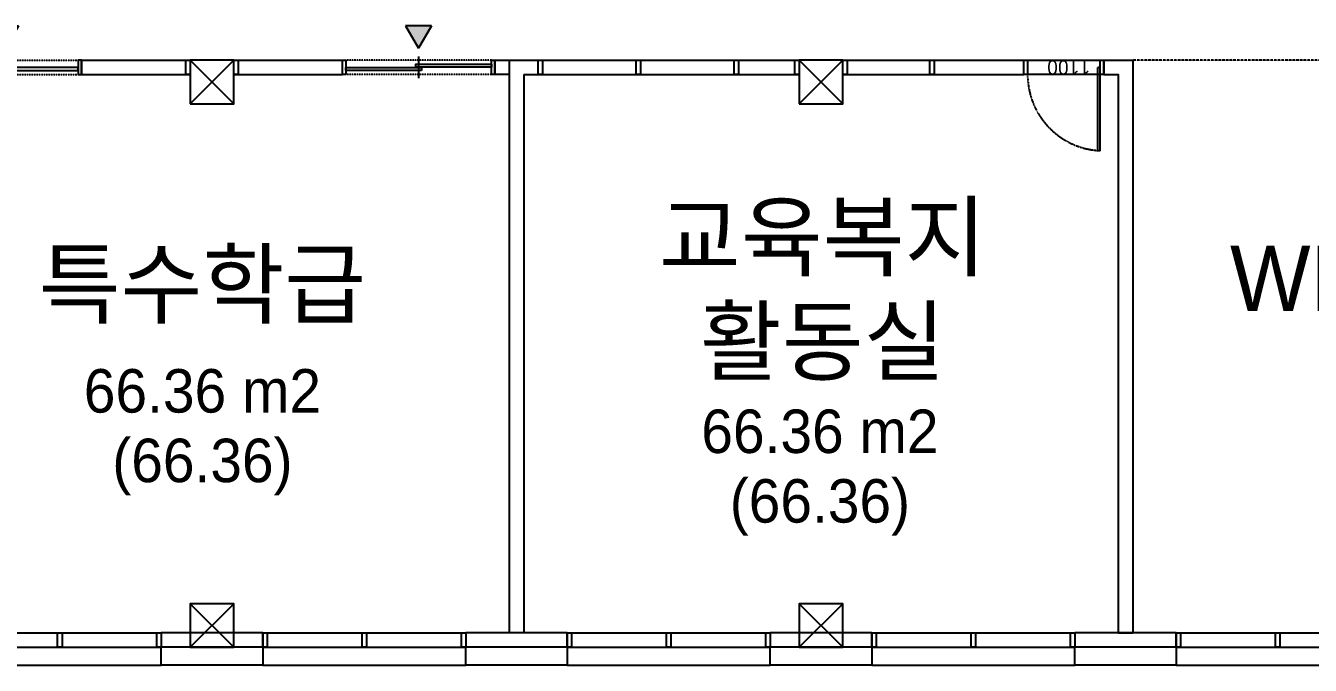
# Model space of a CAD drawing. Header units: millimetres. Extents: x 50157 to 283139, y 29188 to 187058.
# Drawn here: x 143122 to 160843, y 91638 to 100464 of the extents above; entities that cross this region are included whole.
import ezdxf
from ezdxf.enums import TextEntityAlignment as Align

# ---------------------------------------------------------------- set-up
doc = ezdxf.new("R2010")
doc.units = ezdxf.units.MM
doc.linetypes.add('D_HIDDEN', pattern=[0.35, 0.2, -0.15])
doc.linetypes.add('HID', pattern=[2.2, 1.5, -0.7])
doc.layers.get('Defpoints').update_dxf_attribs({"color": 163})
for name, color, linetype in [('A-DOOR', 4, 'Continuous'), ('A-FIN', 6, 'Continuous'), ('A-FIN-GL', 5, 'Continuous'), ('A-FIN-ST', 4, 'Continuous'), ('A-HID2', 7, 'HID'), ('A-RC', 2, 'Continuous'), ('A-WND2', 253, 'Continuous'), ('AA-DWXM-DOOR', 4, 'Continuous'), ('AA-WAXM-CONC', 2, 'Continuous'), ('G-SYM', 7, 'Continuous'), ('G-TEXT1', 3, 'Continuous'), ('G-TEXT2', 7, 'Continuous'), ('H-PAT 8', 8, 'Continuous')]:
    doc.layers.add(name, color=color, linetype=linetype)
doc.layers.add('G-DEF1', color=163, linetype='Continuous', plot=False)
doc.styles.add('LIM_나눔바른고딕_L', font='NanumBarunGothic.ttf')
doc.styles.add('돋움_SEOP_건대특계관숙', font='gulim.ttc', dxfattribs={"width": 0.95})

# ---------------------------------------------------------------- blocks, each defined once
blk = doc.blocks.new('COL')
at = {"layer": 'A-RC'}
blk.add_lwpolyline([(-2370007, 768928), (-2369407, 768928), (-2369407, 769528), (-2370007, 769528)], close=True, dxfattribs=at)
at = {"layer": 'G-DEF1', "flags": 128}
for points in [[(-2370007, 769528), (-2369407, 768928)], [(-2370007, 768928), (-2369407, 769528)]]:
    blk.add_lwpolyline(points, dxfattribs=at)
blk = doc.blocks.new('AXIS-2')
for p in [(-242279.2, -25263.3), (-233879.2, -25263.3), (-242279.2, -32763.3), (-233879.2, -32763.3)]:
    blk.add_blockref('COL', p)
blk = doc.blocks.new('교실문')
at = {"layer": 'G-SYM'}
h = blk.add_hatch(color=256, dxfattribs=at)
h.dxf.hatch_style = 1
h.paths.add_polyline_path([(241522, -220325), (241162, -220325), (241342, -220637)])
blk.add_line((241342, -220751), (241342, -221051))
for points in [[(240292, -221001), (240337, -221001), (240337, -220801), (240292, -220801)], [(242347, -221001), (242392, -221001), (242392, -220801), (242347, -220801)]]:
    blk.add_lwpolyline(points, close=True)
at = {"layer": 'A-FIN-GL', "flags": 128}
for points in [[(240337, -220898), (241382, -220898), (241382, -220858), (240337, -220858)], [(241302, -220944), (242347, -220944), (242347, -220904), (241302, -220904)]]:
    blk.add_lwpolyline(points, close=True, dxfattribs=at)
at = {"layer": 'G-SYM'}
for p, q in [((241162, -220325), (241522, -220325)), ((241162, -220325), (241342, -220637)), ((241522, -220325), (241342, -220637))]:
    blk.add_line(p, q, dxfattribs=at)
at = {"layer": 'H-PAT 8', "linetype": 'D_HIDDEN'}
for p, q in [((240337, -220801), (242347, -220801)), ((240337, -221001), (242347, -221001))]:
    blk.add_line(p, q, dxfattribs=at)
blk = doc.blocks.new('150 프레임 문')
for p, q in [((2463571, -3159342), (2462421, -3159342)), ((2463571, -3159312), (2462521, -3159312))]:
    blk.add_line(p, q)
for points in [[(2462521, -3159312), (2462321, -3159312), (2462321, -3159262), (2462521, -3159262)], [(2462521, -3160362), (2462321, -3160362), (2462321, -3160312), (2462521, -3160312)]]:
    blk.add_lwpolyline(points, close=True)
at = {"layer": 'AA-DWXM-DOOR'}
for p, q in [((2462421, -3159312), (2462421, -3159342)), ((2463571, -3159312), (2463571, -3159342))]:
    blk.add_line(p, q, dxfattribs=at)
at = {"layer": 'Defpoints'}
for p, q in [((2462321, -3160312), (2462321, -3159312)), ((2462521, -3159312), (2462521, -3160312))]:
    blk.add_line(p, q, dxfattribs=at)
at = {"layer": 'H-PAT 8', "linetype": 'D_HIDDEN'}
blk.add_arc((2462521, -3159262), 1050, 270, 357.2706, dxfattribs=at)
at = {"layer": 'Defpoints', "style": 'LIM_나눔바른고딕_L'}
blk.add_text('1100', height=200, rotation=1350, dxfattribs=at).set_placement((2462421, -3159745), align=Align.MIDDLE_CENTER)
blk = doc.blocks.new('WIN2800')
at = {"layer": 'A-FIN-GL', "flags": 128}
for points in [[(-2617589, 733100), (-2614789, 733100)], [(-2617589, 732900), (-2614789, 732900)]]:
    blk.add_lwpolyline(points, dxfattribs=at)
at = {"layer": 'A-FIN-ST'}
for points in [[(-2617529, 732900), (-2617589, 732900), (-2617589, 733100), (-2617529, 733100)], [(-2616159, 732900), (-2616219, 732900), (-2616219, 733100), (-2616159, 733100)], [(-2614789, 732900), (-2614849, 732900), (-2614849, 733100), (-2614789, 733100)]]:
    blk.add_lwpolyline(points, close=True, dxfattribs=at)
at = {"layer": 'A-WND2', "flags": 128}
blk.add_lwpolyline([(-2617589, 732650), (-2614789, 732650)], dxfattribs=at)

msp = doc.modelspace()

# ---------------------------------------------------------------- linework, layer by layer
at = {"layer": 'A-FIN', "flags": 128}
for points in [[(146393, 91888), (146393, 91638), (144993, 91638), (144993, 91888)], [(150593, 91888), (150593, 91638), (149193, 91638), (149193, 91888)], [(154793, 91888), (154793, 91638), (153393, 91638), (153393, 91888)], [(158993, 91888), (158993, 91638), (157593, 91638), (157593, 91888)]]:
    msp.add_lwpolyline(points, dxfattribs=at)
at = {"layer": 'A-FIN-GL', "flags": 128}
for points in [[(143893, 99988), (145393, 99988)], [(143893, 99988), (143893, 99788)], [(145993, 99988), (147493, 99988)], [(150193, 99988), (153793, 99988)], [(154393, 99988), (156893, 99988)], [(143893, 99788), (145393, 99788)], [(145993, 99788), (147493, 99788)], [(150193, 99788), (153793, 99788)], [(154393, 99788), (156893, 99788)]]:
    msp.add_lwpolyline(points, dxfattribs=at)
at = {"layer": 'A-FIN-ST'}
for points in [[(145333, 99988), (145393, 99988), (145393, 99788), (145333, 99788)], [(145993, 99988), (146053, 99988), (146053, 99788), (145993, 99788)], [(150193, 99988), (150253, 99988), (150253, 99788), (150193, 99788)], [(151543, 99988), (151603, 99988), (151603, 99788), (151543, 99788)], [(152893, 99988), (152953, 99988), (152953, 99788), (152893, 99788)], [(153733, 99988), (153793, 99988), (153793, 99788), (153733, 99788)], [(154393, 99988), (154453, 99988), (154453, 99788), (154393, 99788)], [(155593, 99988), (155653, 99988), (155653, 99788), (155593, 99788)]]:
    msp.add_lwpolyline(points, close=True, dxfattribs=at)
at = {"layer": 'A-HID2', "flags": 128}
msp.add_lwpolyline([(166793, 95088), (166793, 99988), (158393, 99988)], dxfattribs=at)
at = {"layer": 'A-RC', "flags": 128}
for points in [[(149793, 99988), (150193, 99988)], [(149793, 99988), (149793, 92088)], [(150193, 99788), (150193, 99988)], [(157993, 99988), (158393, 99988), (158393, 92088)], [(157993, 99788), (157993, 99988)], [(149993, 99788), (150193, 99788)], [(149993, 99788), (149993, 92088)], [(157993, 99788), (158193, 99788), (158193, 92088)], [(146393, 92088), (144993, 92088)], [(144993, 92088), (144993, 91888)], [(146393, 92088), (146393, 91888)], [(150593, 92088), (149193, 92088)], [(149193, 92088), (149193, 91888)], [(150593, 92088), (150593, 91888)], [(154793, 92088), (153393, 92088)], [(153393, 92088), (153393, 91888)], [(154793, 92088), (154793, 91888)], [(158993, 92088), (157593, 92088)], [(157593, 92088), (157593, 91888)], [(158193, 92088), (158393, 92088)], [(158993, 92088), (158993, 91888)], [(146393, 91888), (144993, 91888)], [(150593, 91888), (149193, 91888)], [(154793, 91888), (153393, 91888)], [(158993, 91888), (157593, 91888)]]:
    msp.add_lwpolyline(points, dxfattribs=at)
at = {"layer": 'AA-WAXM-CONC'}
msp.add_lwpolyline([(149793, 99788), (149593, 99788), (149593, 99988), (149793, 99988)], dxfattribs=at)

# ---------------------------------------------------------------- block references
for name, p in [('AXIS-2', (2757679, -644277)), ('WIN2800', (2759782, -641012)), ('WIN2800', (2763982, -641012)), ('WIN2800', (2768182, -641012)), ('WIN2800', (2772382, -641012)), ('WIN2800', (2776582, -641012))]:
    msp.add_blockref(name, p)
at = {"layer": 'A-DOOR', "linetype": 'Continuous', "ltscale": 300}
msp.add_blockref('교실문', (-98499, 320789), dxfattribs=at)
at = {"layer": 'A-DOOR', "linetype": 'Continuous', "ltscale": 300, "xscale": -1}
msp.add_blockref('교실문', (389884, 320789), dxfattribs=at)
at = {"layer": 'A-DOOR', "linetype": 'Continuous', "ltscale": 300, "rotation": 270.0000000000001}
msp.add_blockref('150 프레임 문', (3317255, 2562309), dxfattribs=at)

# ---------------------------------------------------------------- texts
at = {"layer": 'G-DEF1', "style": '돋움_SEOP_건대특계관숙'}
for p in [(145560, 94465), (154078, 93907)]:
    msp.add_text('(66.36)', height=600, rotation=360, dxfattribs=at).set_placement(p, align=Align.MIDDLE_CENTER)
at = {"layer": 'G-TEXT1', "style": '돋움_SEOP_건대특계관숙'}
for s, p in [('교육복지', (154116, 97551)), ('특수학급', (145560, 96899)), ('WEE클래스', (162770, 96979)), ('활동실', (154116, 96111))]:
    msp.add_text(s, height=900, rotation=360, dxfattribs=at).set_placement(p, align=Align.MIDDLE_CENTER)
at = {"layer": 'G-TEXT2', "style": '돋움_SEOP_건대특계관숙'}
for p in [(145560, 95425), (154078, 94867)]:
    msp.add_text('66.36 m2', height=600, rotation=360, dxfattribs=at).set_placement(p, align=Align.MIDDLE_CENTER)

doc.saveas('drawing.dxf')
